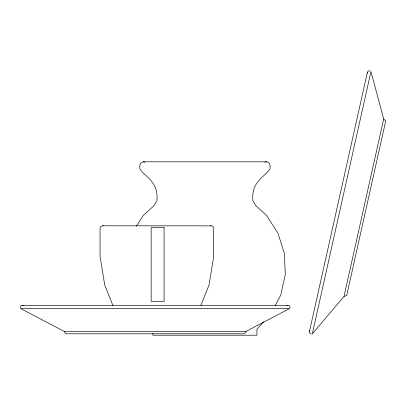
<?xml version="1.0" encoding="UTF-8"?>
<svg xmlns="http://www.w3.org/2000/svg" width="406" height="406" viewBox="0 0 406 406"><rect width="100%" height="100%" fill="white"/><g stroke="black" fill="none" stroke-linecap="round" stroke-linejoin="round"><path stroke-width="0.61" d="M370.236 70.999C368.77 70.197 366.887 71.745 367.389 73.339M367.359 72.42L309.438 331.55L309.819 333.296L311.438 334.062M343.999 296.461L383.69 118.882L370.947 71.583L312.326 333.833L343.999 296.461L346.714 295.406L385.7 120.993L383.69 118.882M289.752 308.225C290.457 306.936 289.361 305.21 287.895 305.292L22.371 305.292C20.904 305.21 19.813 306.936 20.518 308.225M309.438 331.55L309.854 330.733M200.863 305.469L209.009 285.058L213.698 256.475L213.698 227.898L213.196 226.817L211.699 225.863L102.657 225.797L100.977 226.386L100.054 227.898L100.054 256.475L104.748 285.058L112.893 305.469M275.385 305.388L280.8 294.934L285.306 274.36L284.337 253.319L277.958 233.242L266.595 215.5L255.922 205.771L252.862 200.762C252.278 194.098 253.339 187.237 257.78 181.989C261.215 176.991 266.732 173.971 269.939 168.82C270.35 166.211 270.102 161.827 266.534 161.801L143.277 161.801C139.71 161.827 139.461 166.211 139.872 168.82C143.079 173.971 148.596 176.991 152.032 181.989C156.472 187.237 157.533 194.098 156.949 200.762L153.884 205.771L143.216 215.5L136.406 226.137M246.117 331.367L244.493 333.788L65.777 333.788L64.153 331.367L20.772 308.611L289.498 308.611L246.117 331.367L64.153 331.367M263.601 321.882L256.922 329.21L256.922 335.209L152.889 335.209L152.889 333.412M264.844 162.253L266.534 161.801M287.006 305.525L287.895 305.292M210.496 225.863L211.1 225.797M102.657 225.797L103.256 225.863M143.277 161.801L144.967 162.253M22.371 305.292L23.259 305.525M164.095 227.588L151.149 227.588L151.149 301.425L164.095 301.425L164.095 227.588"/></g></svg>
